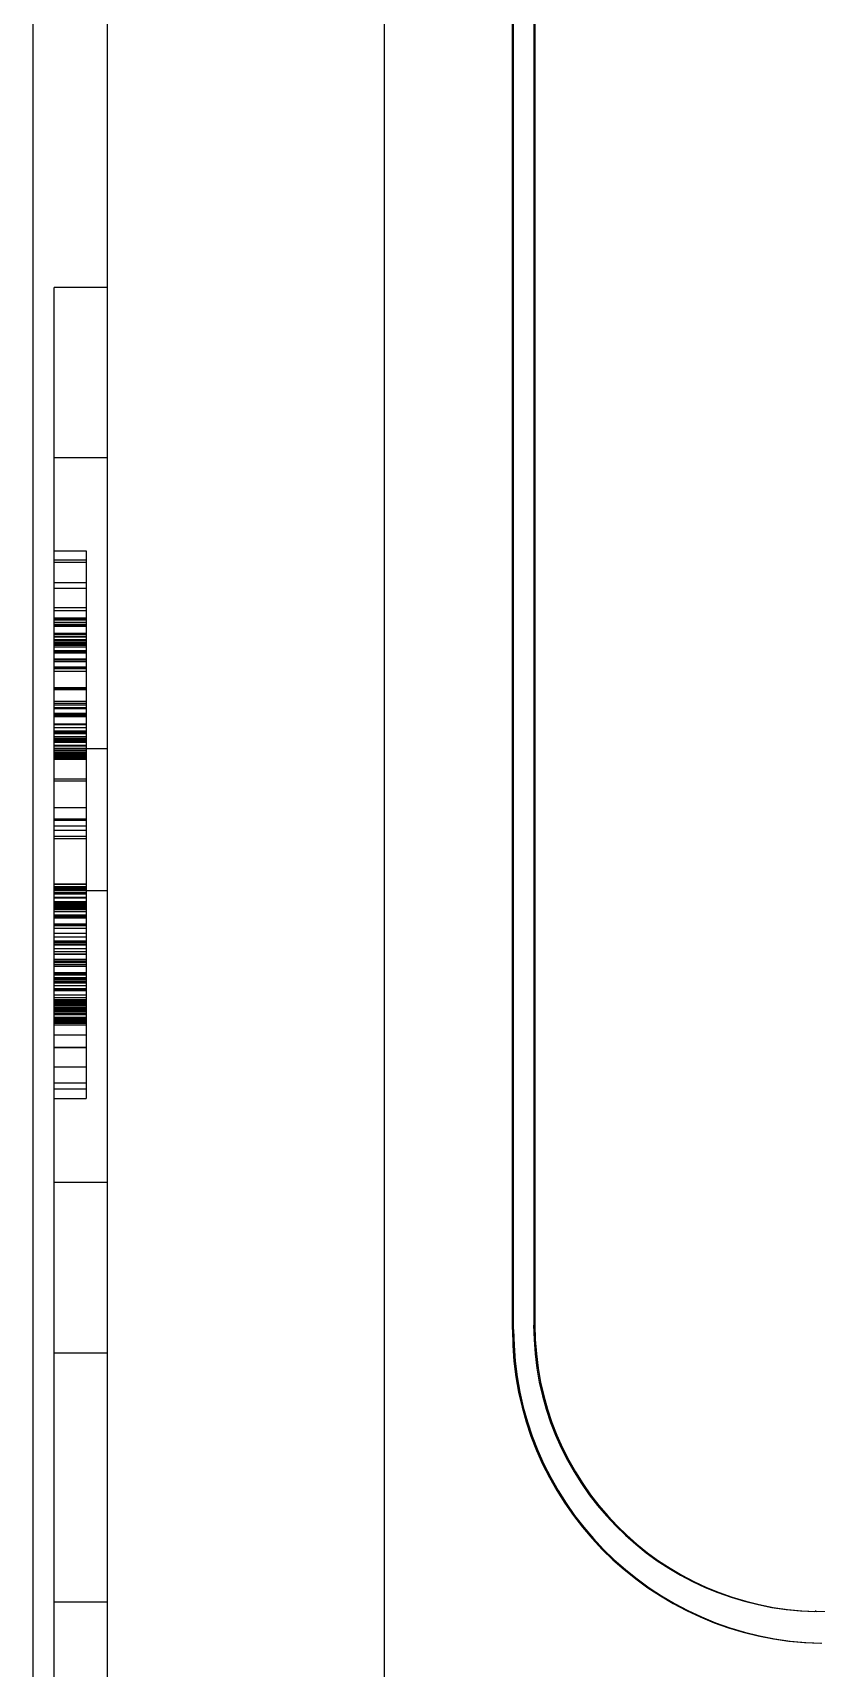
# Model space of a CAD drawing. Extents: x 0 to 203, y 0 to 348.
# Drawn here: x 3.64 to 10.97, y 232.83 to 248.13 of the extents above; entities that cross this region are included whole.
import ezdxf

# ---------------------------------------------------------------- set-up
doc = ezdxf.new("R2010")
doc.units = 0
doc.layers.add('-15N-THT. THIẾT BỊ ĐÓNG MỞ', color=40, linetype='CONTINUOUS')

# ---------------------------------------------------------------- blocks, each defined once
blk = doc.blocks.new('06 - N - SC VSD CHIẾU HÔNG ATV630U07~55N4')
at = {"layer": '-15N-THT. THIẾT BỊ ĐÓNG MỞ'}
for p, q in [((-196.072, 15.887), (-196.072, 144.034)), ((-199.362, 143.105), (-199.362, 30.912)), ((-198.664, 31.582), (-198.664, 142.543)), ((-194.876, 61.996), (-194.876, 78.849)), ((-194.865, 61.996), (-194.865, 78.849)), ((-194.677, 78.877), (-194.677, 62.039)), ((-194.665, 78.877), (-194.665, 62.039)), ((-199.162, 70.151), (-199.162, 71.746)), ((-198.664, 71.746), (-199.162, 71.746)), ((-199.162, 71.746), (-199.162, 71.746)), ((-199.162, 63.372), (-199.162, 70.151)), ((-198.664, 70.151), (-199.162, 70.151)), ((-198.664, 70.151), (-199.162, 70.151)), ((-199.162, 69.281), (-198.863, 69.281)), ((-199.162, 69.198), (-198.863, 69.198)), ((-199.162, 69.177), (-198.863, 69.177)), ((-198.863, 69.281), (-198.863, 67.36)), ((-199.162, 68.987), (-198.863, 68.987)), ((-199.162, 68.932), (-198.863, 68.932)), ((-199.162, 68.753), (-198.863, 68.753)), ((-199.162, 68.723), (-198.863, 68.723)), ((-199.162, 68.656), (-198.863, 68.656)), ((-199.162, 68.655), (-198.863, 68.655)), ((-199.162, 68.655), (-198.863, 68.655)), ((-199.162, 68.655), (-198.863, 68.655)), ((-199.162, 68.648), (-198.863, 68.648)), ((-198.863, 68.634), (-199.162, 68.634)), ((-199.162, 68.616), (-198.863, 68.616)), ((-199.162, 68.61), (-198.863, 68.61)), ((-198.863, 68.609), (-199.162, 68.609)), ((-199.162, 68.593), (-198.863, 68.593)), ((-198.863, 68.582), (-199.162, 68.582)), ((-198.863, 68.581), (-199.162, 68.581)), ((-198.863, 68.575), (-199.162, 68.575)), ((-198.863, 68.656), (-198.863, 68.655)), ((-199.162, 68.513), (-198.863, 68.513)), ((-199.162, 68.499), (-198.863, 68.499)), ((-198.863, 68.498), (-199.162, 68.498)), ((-199.162, 68.478), (-198.863, 68.478)), ((-198.863, 68.478), (-199.162, 68.478)), ((-198.863, 68.45), (-199.162, 68.45)), ((-199.162, 68.45), (-198.863, 68.45)), ((-199.162, 68.45), (-198.863, 68.45)), ((-199.162, 68.44), (-198.863, 68.44)), ((-198.863, 68.421), (-199.162, 68.421)), ((-199.162, 68.415), (-198.863, 68.415)), ((-199.162, 68.413), (-198.863, 68.413)), ((-199.162, 68.403), (-198.863, 68.403)), ((-198.863, 68.397), (-199.162, 68.397)), ((-199.162, 68.383), (-198.863, 68.383)), ((-198.863, 68.346), (-199.162, 68.346)), ((-198.863, 68.336), (-199.162, 68.336)), ((-199.162, 68.329), (-198.863, 68.329)), ((-199.162, 68.27), (-198.863, 68.27)), ((-199.162, 68.269), (-198.863, 68.269)), ((-199.162, 68.261), (-198.863, 68.261)), ((-198.863, 68.242), (-199.162, 68.242)), ((-198.863, 68.194), (-199.162, 68.194)), ((-199.162, 68.191), (-198.863, 68.191)), ((-199.162, 68.181), (-198.863, 68.181)), ((-199.162, 68.157), (-198.863, 68.157)), ((-198.863, 68), (-199.162, 68)), ((-198.863, 67.998), (-199.162, 67.998)), ((-199.162, 67.995), (-198.863, 67.995)), ((-199.162, 67.986), (-198.863, 67.986)), ((-199.162, 67.874), (-198.863, 67.874)), ((-199.162, 67.858), (-199.162, 67.858)), ((-199.162, 67.858), (-198.863, 67.858)), ((-199.162, 67.842), (-198.863, 67.842)), ((-199.162, 67.841), (-198.863, 67.841)), ((-199.162, 67.816), (-198.863, 67.816)), ((-198.863, 67.804), (-199.162, 67.804)), ((-198.863, 67.858), (-198.863, 67.858)), ((-199.162, 67.762), (-198.863, 67.762)), ((-199.162, 67.761), (-198.863, 67.761)), ((-198.863, 67.745), (-199.162, 67.745)), ((-199.162, 67.738), (-198.863, 67.738)), ((-198.863, 67.733), (-199.162, 67.733)), ((-198.863, 67.73), (-199.162, 67.73)), ((-199.162, 67.664), (-199.162, 67.664)), ((-199.162, 67.664), (-198.863, 67.664)), ((-198.863, 67.658), (-199.162, 67.658)), ((-199.162, 67.657), (-198.863, 67.657)), ((-198.863, 67.664), (-198.863, 67.664)), ((-199.162, 67.63), (-198.863, 67.63)), ((-199.162, 67.598), (-198.863, 67.598)), ((-199.162, 67.592), (-198.863, 67.592)), ((-199.162, 67.591), (-198.863, 67.591)), ((-199.162, 67.585), (-198.863, 67.585)), ((-199.162, 67.572), (-199.162, 67.572)), ((-199.162, 67.572), (-198.863, 67.572)), ((-198.863, 67.543), (-199.162, 67.543)), ((-199.162, 67.543), (-198.863, 67.543)), ((-199.162, 67.543), (-198.863, 67.543)), ((-199.162, 67.541), (-198.863, 67.541)), ((-199.162, 67.523), (-198.863, 67.523)), ((-198.863, 67.522), (-199.162, 67.522)), ((-198.863, 67.521), (-199.162, 67.521)), ((-199.162, 67.518), (-198.863, 67.518)), ((-199.162, 67.508), (-198.863, 67.508)), ((-199.162, 67.504), (-198.863, 67.504)), ((-198.863, 67.5), (-199.162, 67.5)), ((-199.162, 67.491), (-198.863, 67.491)), ((-198.863, 67.572), (-198.863, 67.572)), ((-199.162, 67.465), (-198.863, 67.465)), ((-198.863, 67.456), (-199.162, 67.456)), ((-198.863, 67.454), (-199.162, 67.454)), ((-199.162, 67.435), (-198.863, 67.435)), ((-198.664, 67.43), (-199.162, 67.43)), ((-199.162, 67.416), (-198.863, 67.416)), ((-199.162, 67.413), (-198.863, 67.413)), ((-199.162, 67.397), (-198.863, 67.397)), ((-199.162, 67.388), (-198.863, 67.388)), ((-198.863, 67.386), (-199.162, 67.386)), ((-198.863, 67.385), (-199.162, 67.385)), ((-199.162, 67.381), (-198.863, 67.381)), ((-198.863, 67.378), (-199.162, 67.378)), ((-198.863, 67.375), (-199.162, 67.375)), ((-198.863, 67.373), (-199.162, 67.373)), ((-198.863, 67.371), (-199.162, 67.371)), ((-199.162, 67.36), (-199.162, 67.36)), ((-199.162, 67.36), (-198.863, 67.36)), ((-199.162, 67.357), (-198.863, 67.357)), ((-198.863, 67.349), (-199.162, 67.349)), ((-199.162, 67.338), (-198.863, 67.338)), ((-199.162, 67.338), (-198.863, 67.338)), ((-199.162, 67.338), (-198.863, 67.338)), ((-199.162, 67.338), (-198.863, 67.338)), ((-199.162, 67.338), (-198.863, 67.338)), ((-199.162, 67.337), (-198.863, 67.337)), ((-199.162, 67.333), (-198.863, 67.333)), ((-198.863, 67.375), (-198.863, 67.338)), ((-198.863, 67.36), (-198.863, 67.36)), ((-198.863, 67.338), (-198.863, 67.337)), ((-198.863, 67.337), (-198.863, 64.846)), ((-199.162, 67.15), (-198.863, 67.15)), ((-199.162, 67.13), (-198.863, 67.13)), ((-199.162, 66.881), (-198.863, 66.881)), ((-199.162, 66.774), (-198.863, 66.774)), ((-199.162, 66.763), (-198.863, 66.763)), ((-199.162, 66.708), (-198.863, 66.708)), ((-199.162, 66.67), (-198.863, 66.67)), ((-199.162, 66.611), (-198.863, 66.611)), ((-199.162, 66.59), (-198.863, 66.59)), ((-199.162, 66.164), (-198.863, 66.164)), ((-198.863, 66.163), (-199.162, 66.163)), ((-199.162, 66.163), (-198.863, 66.163)), ((-199.162, 66.142), (-199.162, 66.142)), ((-199.162, 66.142), (-199.162, 66.142)), ((-199.162, 66.142), (-198.863, 66.142)), ((-199.162, 66.142), (-198.863, 66.142)), ((-198.863, 66.134), (-199.162, 66.134)), ((-199.162, 66.129), (-198.863, 66.129)), ((-199.162, 66.125), (-198.863, 66.125)), ((-198.863, 66.117), (-199.162, 66.117)), ((-199.162, 66.114), (-198.863, 66.114)), ((-199.162, 66.113), (-198.863, 66.113)), ((-199.162, 66.112), (-198.863, 66.112)), ((-199.162, 66.112), (-198.863, 66.112)), ((-199.162, 66.112), (-198.863, 66.112)), ((-198.863, 66.104), (-199.162, 66.104)), ((-199.162, 66.104), (-198.863, 66.104)), ((-198.863, 66.164), (-198.863, 66.142)), ((-198.863, 66.142), (-198.863, 66.142)), ((-198.863, 66.142), (-198.863, 66.142)), ((-198.664, 66.102), (-199.162, 66.102)), ((-198.863, 66.083), (-199.162, 66.083)), ((-199.162, 66.082), (-198.863, 66.082)), ((-199.162, 66.074), (-198.863, 66.074)), ((-199.162, 66.043), (-198.863, 66.043)), ((-199.162, 66.035), (-198.863, 66.035)), ((-198.863, 66.032), (-199.162, 66.032)), ((-199.162, 66), (-198.863, 66)), ((-198.863, 65.986), (-199.162, 65.986)), ((-199.162, 65.983), (-198.863, 65.983)), ((-199.162, 65.971), (-198.863, 65.971)), ((-199.162, 65.971), (-198.863, 65.971)), ((-199.162, 65.97), (-198.863, 65.97)), ((-199.162, 65.958), (-198.863, 65.958)), ((-198.863, 65.958), (-199.162, 65.958)), ((-199.162, 65.958), (-198.863, 65.958)), ((-199.162, 65.958), (-198.863, 65.958)), ((-199.162, 65.957), (-198.863, 65.957)), ((-199.162, 65.948), (-199.162, 65.948)), ((-199.162, 65.948), (-198.863, 65.948)), ((-199.162, 65.943), (-199.162, 65.943)), ((-199.162, 65.943), (-198.863, 65.943)), ((-199.162, 65.929), (-199.162, 65.929)), ((-199.162, 65.929), (-198.863, 65.929)), ((-199.162, 65.928), (-198.863, 65.928)), ((-198.863, 65.923), (-199.162, 65.923)), ((-198.863, 65.905), (-199.162, 65.905)), ((-199.162, 65.875), (-198.863, 65.875)), ((-199.162, 65.871), (-198.863, 65.871)), ((-198.863, 65.868), (-199.162, 65.868)), ((-198.863, 65.854), (-199.162, 65.854)), ((-198.863, 65.844), (-199.162, 65.844)), ((-198.863, 65.948), (-198.863, 65.948)), ((-198.863, 65.943), (-198.863, 65.943)), ((-198.863, 65.929), (-198.863, 65.929)), ((-199.162, 65.791), (-198.863, 65.791)), ((-198.863, 65.777), (-199.162, 65.777)), ((-198.863, 65.775), (-199.162, 65.775)), ((-198.863, 65.75), (-199.162, 65.75)), ((-198.863, 65.702), (-199.162, 65.702)), ((-198.863, 65.668), (-199.162, 65.668)), ((-199.162, 65.632), (-198.863, 65.632)), ((-199.162, 65.63), (-199.162, 65.63)), ((-199.162, 65.63), (-198.863, 65.63)), ((-198.863, 65.613), (-199.162, 65.613)), ((-199.162, 65.603), (-198.863, 65.603)), ((-199.162, 65.598), (-199.162, 65.598)), ((-198.863, 65.598), (-199.162, 65.598)), ((-199.162, 65.597), (-198.863, 65.597)), ((-199.162, 65.563), (-198.863, 65.563)), ((-199.162, 65.533), (-198.863, 65.533)), ((-198.863, 65.508), (-199.162, 65.508)), ((-198.863, 65.506), (-199.162, 65.506)), ((-198.863, 65.63), (-198.863, 65.63)), ((-198.863, 65.598), (-198.863, 65.598)), ((-199.162, 65.462), (-198.863, 65.462)), ((-198.863, 65.443), (-199.162, 65.443)), ((-199.162, 65.435), (-199.162, 65.435)), ((-199.162, 65.435), (-198.863, 65.435)), ((-199.162, 65.413), (-198.863, 65.413)), ((-199.162, 65.412), (-199.162, 65.412)), ((-198.863, 65.412), (-199.162, 65.412)), ((-198.863, 65.394), (-199.162, 65.394)), ((-198.863, 65.435), (-198.863, 65.435)), ((-198.863, 65.412), (-198.863, 65.412)), ((-198.863, 65.335), (-199.162, 65.335)), ((-198.863, 65.326), (-199.162, 65.326)), ((-198.863, 65.312), (-199.162, 65.312)), ((-199.162, 65.29), (-198.863, 65.29)), ((-199.162, 65.279), (-198.863, 65.279)), ((-199.162, 65.273), (-198.863, 65.273)), ((-199.162, 65.272), (-198.863, 65.272)), ((-198.863, 65.253), (-199.162, 65.253)), ((-199.162, 65.249), (-198.863, 65.249)), ((-198.863, 65.241), (-199.162, 65.241)), ((-198.863, 65.238), (-199.162, 65.238)), ((-199.162, 65.214), (-198.863, 65.214)), ((-198.863, 65.183), (-199.162, 65.183)), ((-198.863, 65.182), (-199.162, 65.182)), ((-199.162, 65.176), (-198.863, 65.176)), ((-198.863, 65.166), (-199.162, 65.166)), ((-199.162, 65.127), (-198.863, 65.127)), ((-198.863, 65.1), (-199.162, 65.1)), ((-198.863, 65.08), (-199.162, 65.08)), ((-199.162, 65.073), (-199.162, 65.073)), ((-199.162, 65.073), (-198.863, 65.073)), ((-199.162, 65.068), (-198.863, 65.068)), ((-199.162, 65.06), (-198.863, 65.06)), ((-198.863, 65.051), (-199.162, 65.051)), ((-199.162, 65.051), (-198.863, 65.051)), ((-199.162, 65.051), (-198.863, 65.051)), ((-199.162, 65.044), (-198.863, 65.044)), ((-198.863, 65.038), (-199.162, 65.038)), ((-198.863, 65.073), (-198.863, 65.073)), ((-198.863, 65.03), (-199.162, 65.03)), ((-198.863, 65.029), (-199.162, 65.029)), ((-199.162, 65.026), (-198.863, 65.026)), ((-199.162, 65.01), (-198.863, 65.01)), ((-199.162, 65.003), (-198.863, 65.003)), ((-199.162, 64.992), (-198.863, 64.992)), ((-199.162, 64.982), (-198.863, 64.982)), ((-199.162, 64.969), (-198.863, 64.969)), ((-198.863, 64.949), (-199.162, 64.949)), ((-199.162, 64.943), (-198.863, 64.943)), ((-199.162, 64.918), (-198.863, 64.918)), ((-199.162, 64.915), (-198.863, 64.915)), ((-199.162, 64.905), (-198.863, 64.905)), ((-198.863, 64.899), (-199.162, 64.899)), ((-199.162, 64.895), (-198.863, 64.895)), ((-198.863, 64.894), (-199.162, 64.894)), ((-198.863, 64.893), (-199.162, 64.893)), ((-198.863, 64.886), (-199.162, 64.886)), ((-199.162, 64.885), (-198.863, 64.885)), ((-199.162, 64.884), (-198.863, 64.884)), ((-198.863, 64.884), (-199.162, 64.884)), ((-199.162, 64.882), (-198.863, 64.882)), ((-199.162, 64.882), (-198.863, 64.882)), ((-199.162, 64.881), (-198.863, 64.881)), ((-199.162, 64.876), (-198.863, 64.876)), ((-199.162, 64.868), (-199.162, 64.868)), ((-199.162, 64.868), (-198.863, 64.868)), ((-198.863, 64.866), (-199.162, 64.866)), ((-199.162, 64.865), (-198.863, 64.865)), ((-198.863, 64.86), (-199.162, 64.86)), ((-199.162, 64.846), (-198.863, 64.846)), ((-199.162, 64.846), (-198.863, 64.846)), ((-199.162, 64.846), (-198.863, 64.846)), ((-199.162, 64.846), (-198.863, 64.846)), ((-199.162, 64.846), (-198.863, 64.846)), ((-199.162, 64.846), (-198.863, 64.846)), ((-199.162, 64.846), (-198.863, 64.846)), ((-199.162, 64.754), (-198.863, 64.754)), ((-198.863, 64.868), (-198.863, 64.868)), ((-198.863, 64.846), (-198.863, 64.159)), ((-198.863, 64.846), (-198.863, 64.846)), ((-199.162, 64.637), (-198.863, 64.637)), ((-199.162, 64.636), (-198.863, 64.636)), ((-199.162, 64.456), (-198.863, 64.456)), ((-199.162, 64.304), (-198.863, 64.304)), ((-199.162, 64.249), (-198.863, 64.249)), ((-199.162, 64.159), (-198.863, 64.159)), ((-198.664, 63.372), (-199.162, 63.372)), ((-199.162, 61.777), (-199.162, 63.372)), ((-199.162, 57.79), (-199.162, 63.147)), ((-194.865, 61.996), (-194.876, 61.996)), ((-194.677, 62.039), (-194.665, 62.039)), ((-198.664, 61.777), (-199.162, 61.777)), ((-198.664, 59.446), (-199.162, 59.446)), ((-192.046, 59.361), (-179.924, 59.149)), ((-192.034, 59.361), (-192.046, 59.361))]:
    blk.add_line(p, q, dxfattribs=at)
for centre, major_axis, start_param, end_param in [((-191.944, 61.996), (0, 2.934), 1.570796, 3.12415), ((-191.932, 61.996), (0, 2.934), 1.570796, 3.12415), ((-192, 62.039), (0, -2.679), -1.570796, -0.017443), ((-191.988, 62.039), (0, 2.679), 1.570796, 3.12415)]:
    blk.add_ellipse(centre, major_axis=major_axis, ratio=0.999414, start_param=start_param, end_param=end_param, dxfattribs=at)

msp = doc.modelspace()

# ---------------------------------------------------------------- block references
msp.add_blockref('06 - N - SC VSD CHIẾU HÔNG ATV630U07~55N4', (203, 174))

doc.saveas('drawing.dxf')
